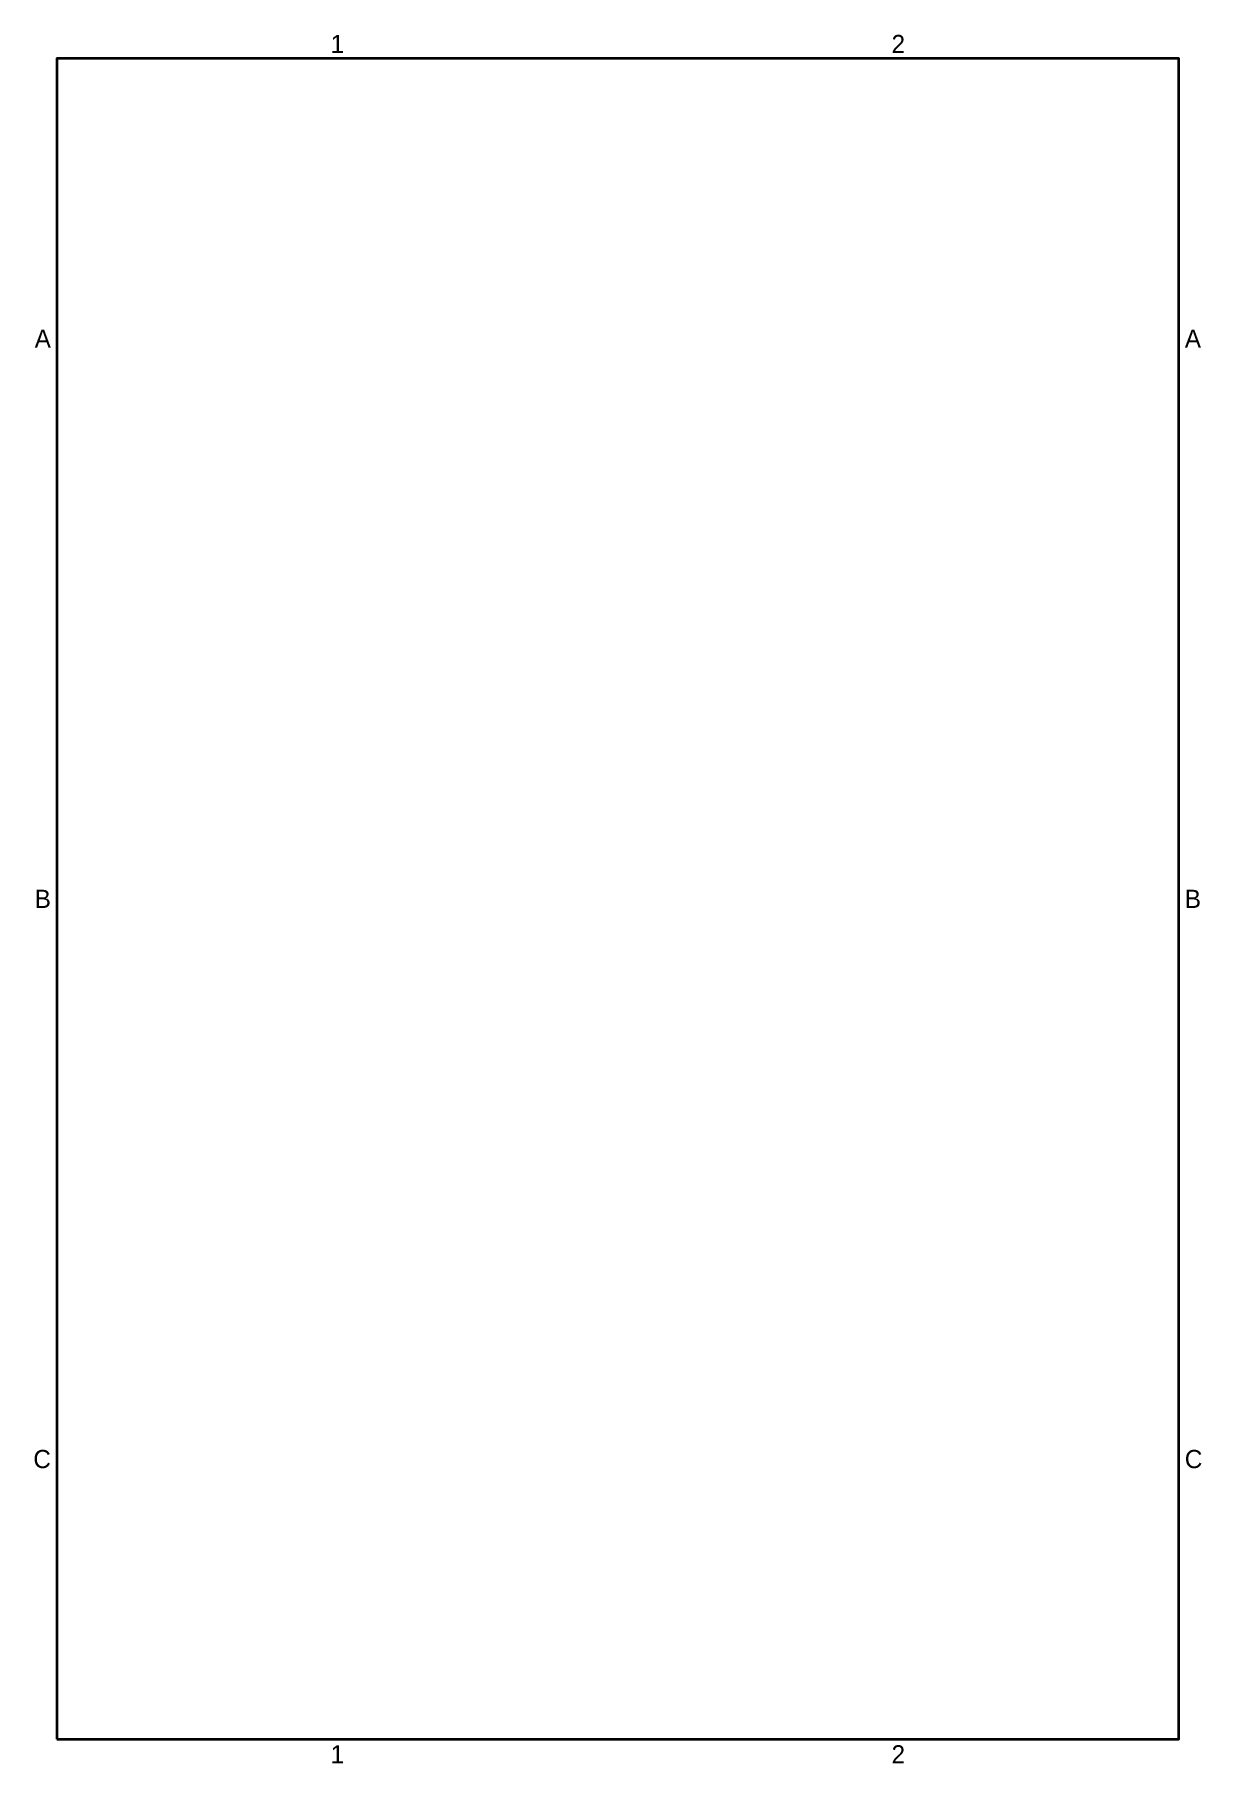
# Model space of a CAD drawing. Header units: millimetres. Extents: x 11 to 204, y 6 to 291.
import ezdxf
from ezdxf.enums import TextEntityAlignment as Align

# ---------------------------------------------------------------- set-up
doc = ezdxf.new("R2010")
doc.units = ezdxf.units.MM
doc.layers.add('ramka tabliczka', color=178, linetype='Continuous', lineweight=35, true_color=0x000000)
doc.styles.add('textstyle3', font='')
doc.styles.get('textstyle3').set_extended_font_data('Fira Sans Compressed')

msp = doc.modelspace()

# ---------------------------------------------------------------- linework, layer by layer
at = {"layer": 'ramka tabliczka', "flags": 128}
msp.add_lwpolyline([(15, 10), (200, 10), (200, 287), (15, 287)], close=True, dxfattribs=at)

# ---------------------------------------------------------------- texts
at = {"layer": 'ramka tabliczka', "style": 'textstyle3'}
for s, p in [('1', (61.25, 287)), ('2', (153.75, 287))]:
    msp.add_text(s, height=3, dxfattribs=at).set_placement(p, align=Align.BOTTOM_CENTER)
for s, p in [('A', (14, 240.83)), ('B', (14, 148.5)), ('C', (14, 56.17))]:
    msp.add_text(s, height=3, dxfattribs=at).set_placement(p, align=Align.MIDDLE_RIGHT)
for s, p in [('A', (201, 240.83)), ('B', (201, 148.5)), ('C', (201, 56.17))]:
    msp.add_text(s, height=3, dxfattribs=at).set_placement(p, align=Align.MIDDLE_LEFT)
for s, p in [('1', (61.25, 9)), ('2', (153.75, 9))]:
    msp.add_text(s, height=3, dxfattribs=at).set_placement(p, align=Align.TOP_CENTER)

doc.saveas('drawing.dxf')
